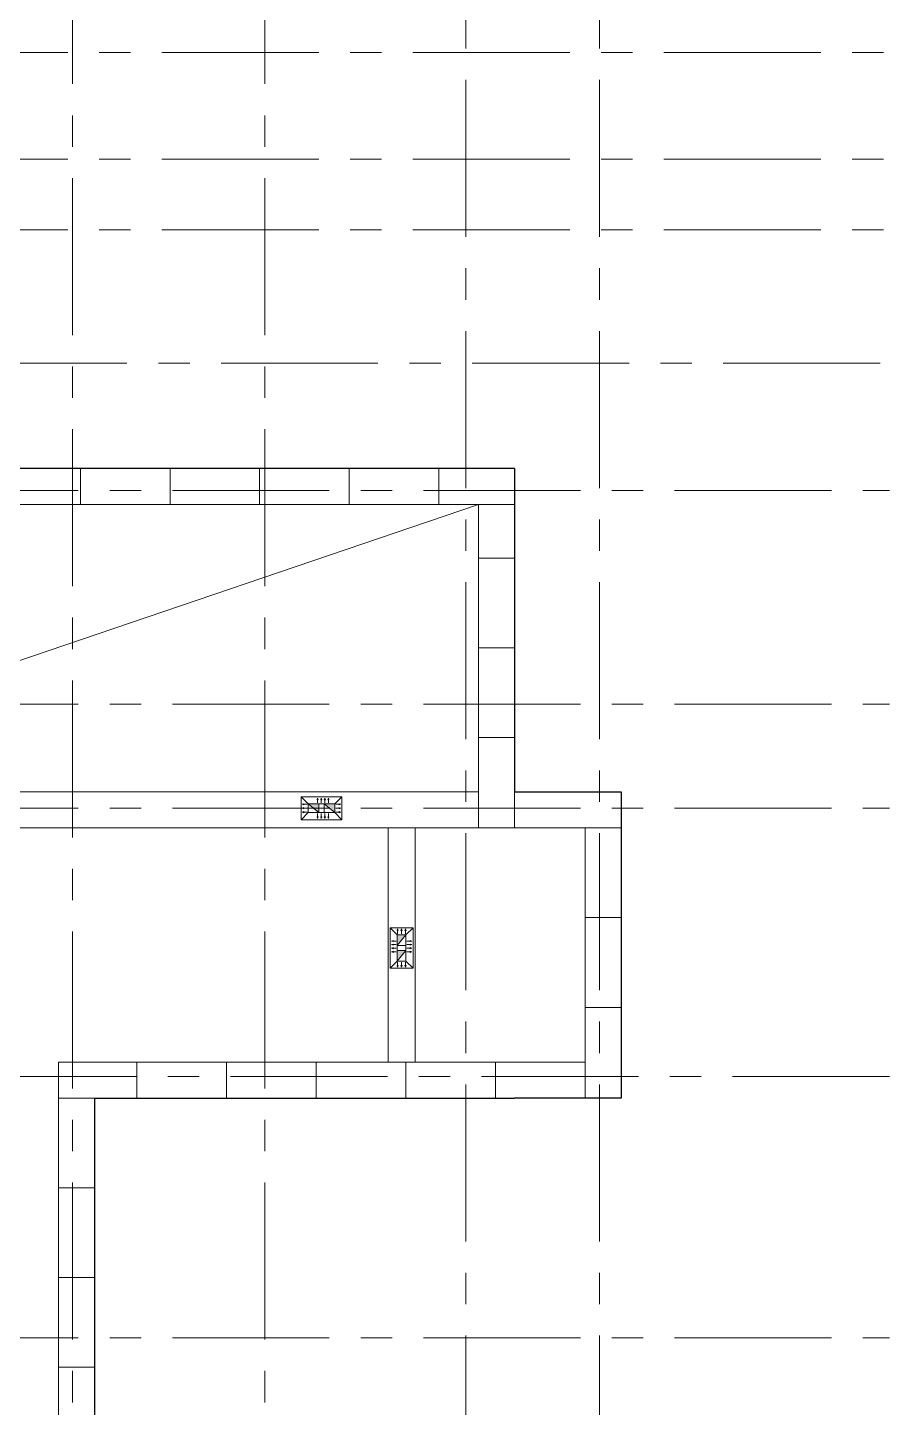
# Model space of a CAD drawing. Header units: millimetres. Extents: x -689206 to 4969298, y -1019800 to 703299.
# Drawn here: x 240919 to 253128, y -353347 to -333808 of the extents above; entities that cross this region are included whole.
import ezdxf

# ---------------------------------------------------------------- set-up
doc = ezdxf.new("R2010")
doc.units = ezdxf.units.MM
doc.linetypes.add('JIS_02_4.0', pattern=[5.5, 4, -1.5])
doc.linetypes.add('осеваяX2', pattern=[101.6, 63.5, -12.7, 12.7, -12.7])
doc.layers.add('кровля', color=211, linetype='Continuous')
doc.layers.add('четотам', color=7, linetype='Continuous')
for name, color, linetype, lineweight in [('несущие', 7, 'Continuous', 30), ('РАЗМЕРЫ', 7, 'Continuous', 9), ('сваи', 7, 'JIS_02_4.0', 30), ('стены', 7, 'Continuous', 20)]:
    doc.layers.add(name, color=color, linetype=linetype, lineweight=lineweight)

msp = doc.modelspace()

# ---------------------------------------------------------------- hatches: boundary and pattern name
at = {"layer": 'кровля', "lineweight": 15}
h = msp.add_hatch(color=7, dxfattribs=at)
h.dxf.hatch_style = 1
h.paths.add_polyline_path([(244811.2, -344806.7), (244834.8, -344814.9), (244834.8, -344806.7)])
h.paths.add_polyline_path([(244811.2, -344806.7), (244834.8, -344806.7), (244834.8, -344798.6)])
h = msp.add_hatch(color=7, dxfattribs=at)
h.dxf.hatch_style = 1
h.paths.add_polyline_path([(244811.2, -344862), (244834.8, -344870.2), (244834.8, -344862)])
h.paths.add_polyline_path([(244811.2, -344862), (244834.8, -344862), (244834.8, -344853.9)])
h = msp.add_hatch(color=7, dxfattribs=at)
h.dxf.hatch_style = 1
h.paths.add_polyline_path([(245028.5, -344741.7), (245036.6, -344741.7), (245028.5, -344718)])
h.paths.add_polyline_path([(245020.3, -344741.7), (245028.5, -344741.7), (245028.5, -344718)])
h = msp.add_hatch(color=7, dxfattribs=at)
h.dxf.hatch_style = 1
h.paths.add_polyline_path([(245079.7, -344718), (245071.6, -344741.7), (245079.7, -344741.7)])
h.paths.add_polyline_path([(245079.7, -344718), (245079.7, -344741.7), (245087.9, -344741.7)])
h = msp.add_hatch(color=7, dxfattribs=at)
h.dxf.hatch_style = 1
h.paths.add_polyline_path([(245131, -344718), (245122.8, -344741.7), (245131, -344741.7)])
h.paths.add_polyline_path([(245131, -344718), (245131, -344741.7), (245139.1, -344741.7)])
h = msp.add_hatch(color=7, dxfattribs=at)
h.dxf.hatch_style = 1
h.paths.add_polyline_path([(245180.8, -344718), (245172.6, -344741.7), (245180.8, -344741.7)])
h.paths.add_polyline_path([(245180.8, -344718), (245180.8, -344741.7), (245188.9, -344741.7)])
h = msp.add_hatch(color=7, dxfattribs=at)
h.dxf.hatch_style = 1
h.paths.add_polyline_path([(245331.4, -344806.7), (245331.4, -344814.9), (245355.1, -344806.7)])
h.paths.add_polyline_path([(245331.4, -344798.6), (245331.4, -344806.7), (245355.1, -344806.7)])
h = msp.add_hatch(color=7, dxfattribs=at)
h.dxf.hatch_style = 1
h.paths.add_polyline_path([(245331.4, -344862), (245331.4, -344870.2), (245355.1, -344862)])
h.paths.add_polyline_path([(245331.4, -344853.9), (245331.4, -344862), (245355.1, -344862)])
h = msp.add_hatch(color=7, dxfattribs=at)
h.dxf.hatch_style = 1
h.paths.add_polyline_path([(244834.8, -344917.3), (244834.8, -344909.2), (244811.2, -344917.3)])
h.paths.add_polyline_path([(244834.8, -344925.4), (244834.8, -344917.3), (244811.2, -344917.3)])
h = msp.add_hatch(color=7, dxfattribs=at)
h.dxf.hatch_style = 1
h.paths.add_polyline_path([(245028.5, -345006), (245036.6, -344982.4), (245028.5, -344982.4)])
h.paths.add_polyline_path([(245028.5, -345006), (245028.5, -344982.4), (245020.3, -344982.4)])
h = msp.add_hatch(color=7, dxfattribs=at)
h.dxf.hatch_style = 1
h.paths.add_polyline_path([(245079.7, -344982.4), (245071.6, -344982.4), (245079.7, -345006)])
h.paths.add_polyline_path([(245087.9, -344982.4), (245079.7, -344982.4), (245079.7, -345006)])
h = msp.add_hatch(color=7, dxfattribs=at)
h.dxf.hatch_style = 1
h.paths.add_polyline_path([(245131, -344982.4), (245122.8, -344982.4), (245131, -345006)])
h.paths.add_polyline_path([(245139.1, -344982.4), (245131, -344982.4), (245131, -345006)])
h = msp.add_hatch(color=7, dxfattribs=at)
h.dxf.hatch_style = 1
h.paths.add_polyline_path([(245180.8, -344982.4), (245172.6, -344982.4), (245180.8, -345006)])
h.paths.add_polyline_path([(245188.9, -344982.4), (245180.8, -344982.4), (245180.8, -345006)])
h = msp.add_hatch(color=7, dxfattribs=at)
h.dxf.hatch_style = 1
h.paths.add_polyline_path([(245355.1, -344917.3), (245331.4, -344909.2), (245331.4, -344917.3)])
h.paths.add_polyline_path([(245355.1, -344917.3), (245331.4, -344917.3), (245331.4, -344925.4)])
h = msp.add_hatch(color=7, dxfattribs=at)
h.dxf.hatch_style = 1
h.paths.add_polyline_path([(246161.7, -346592.8), (246169.8, -346592.8), (246161.7, -346569.2)])
h.paths.add_polyline_path([(246153.5, -346592.8), (246161.7, -346592.8), (246161.7, -346569.2)])
h = msp.add_hatch(color=7, dxfattribs=at)
h.dxf.hatch_style = 1
h.paths.add_polyline_path([(246217, -346592.8), (246225.1, -346592.8), (246217, -346569.2)])
h.paths.add_polyline_path([(246208.8, -346592.8), (246217, -346592.8), (246217, -346569.2)])
h = msp.add_hatch(color=7, dxfattribs=at)
h.dxf.hatch_style = 1
h.paths.add_polyline_path([(246272.2, -346569.2), (246264.1, -346592.8), (246272.2, -346592.8)])
h.paths.add_polyline_path([(246272.2, -346569.2), (246272.2, -346592.8), (246280.4, -346592.8)])
h = msp.add_hatch(color=7, dxfattribs=at)
h.dxf.hatch_style = 1
h.paths.add_polyline_path([(246073, -346743.5), (246096.6, -346751.6), (246096.6, -346743.5)])
h.paths.add_polyline_path([(246073, -346743.5), (246096.6, -346743.5), (246096.6, -346735.3)])
h = msp.add_hatch(color=7, dxfattribs=at)
h.dxf.hatch_style = 1
h.paths.add_polyline_path([(246073, -346793.3), (246096.6, -346801.4), (246096.6, -346793.3)])
h.paths.add_polyline_path([(246073, -346793.3), (246096.6, -346793.3), (246096.6, -346785.1)])
h = msp.add_hatch(color=7, dxfattribs=at)
h.dxf.hatch_style = 1
h.paths.add_polyline_path([(246337.3, -346743.5), (246337.3, -346751.6), (246360.9, -346743.5)])
h.paths.add_polyline_path([(246337.3, -346735.3), (246337.3, -346743.5), (246360.9, -346743.5)])
h = msp.add_hatch(color=7, dxfattribs=at)
h.dxf.hatch_style = 1
h.paths.add_polyline_path([(246337.3, -346793.3), (246337.3, -346801.4), (246360.9, -346793.3)])
h.paths.add_polyline_path([(246337.3, -346785.1), (246337.3, -346793.3), (246360.9, -346793.3)])
h = msp.add_hatch(color=7, dxfattribs=at)
h.dxf.hatch_style = 1
h.paths.add_polyline_path([(246073, -346844.5), (246096.6, -346852.7), (246096.6, -346844.5)])
h.paths.add_polyline_path([(246073, -346844.5), (246096.6, -346844.5), (246096.6, -346836.4)])
h = msp.add_hatch(color=7, dxfattribs=at)
h.dxf.hatch_style = 1
h.paths.add_polyline_path([(246096.6, -346895.8), (246096.6, -346887.6), (246073, -346895.8)])
h.paths.add_polyline_path([(246096.6, -346903.9), (246096.6, -346895.8), (246073, -346895.8)])
h = msp.add_hatch(color=7, dxfattribs=at)
h.dxf.hatch_style = 1
h.paths.add_polyline_path([(246337.3, -346844.5), (246337.3, -346852.7), (246360.9, -346844.5)])
h.paths.add_polyline_path([(246337.3, -346836.4), (246337.3, -346844.5), (246360.9, -346844.5)])
h = msp.add_hatch(color=7, dxfattribs=at)
h.dxf.hatch_style = 1
h.paths.add_polyline_path([(246360.9, -346895.8), (246337.3, -346887.6), (246337.3, -346895.8)])
h.paths.add_polyline_path([(246360.9, -346895.8), (246337.3, -346895.8), (246337.3, -346903.9)])
h = msp.add_hatch(color=7, dxfattribs=at)
h.dxf.hatch_style = 1
h.paths.add_polyline_path([(246161.7, -347113.1), (246169.8, -347089.4), (246161.7, -347089.4)])
h.paths.add_polyline_path([(246161.7, -347113.1), (246161.7, -347089.4), (246153.5, -347089.4)])
h = msp.add_hatch(color=7, dxfattribs=at)
h.dxf.hatch_style = 1
h.paths.add_polyline_path([(246217, -347113.1), (246225.1, -347089.4), (246217, -347089.4)])
h.paths.add_polyline_path([(246217, -347113.1), (246217, -347089.4), (246208.8, -347089.4)])
h = msp.add_hatch(color=7, dxfattribs=at)
h.dxf.hatch_style = 1
h.paths.add_polyline_path([(246272.2, -347089.4), (246264.1, -347089.4), (246272.2, -347113.1)])
h.paths.add_polyline_path([(246280.4, -347089.4), (246272.2, -347089.4), (246272.2, -347113.1)])
at = {"layer": 'РАЗМЕРЫ', "lineweight": 20, "ltscale": 150}
h = msp.add_hatch(color=256, dxfattribs=at)
h.dxf.hatch_style = 1
h.paths.add_polyline_path([(245270, -344924.5), (245270, -344799.5), (245120, -344799.5)])
h.paths.add_polyline_path([(245046.3, -344924.5), (245046.3, -344799.5), (244896.3, -344799.5)])
h = msp.add_hatch(color=256, dxfattribs=at)
h.dxf.hatch_style = 1
h.paths.add_polyline_path([(246279.5, -346654.2), (246154.5, -346654.2), (246154.5, -346804.2)])
h.paths.add_polyline_path([(246279.5, -346878), (246154.5, -346878), (246154.5, -347028)])

# ---------------------------------------------------------------- linework, layer by layer
at = {"layer": 'кровля', "color": 7, "lineweight": 15}
for p, q in [((244896.3, -344799.5), (244796.3, -344699.5)), ((244811.2, -344806.7), (244834.8, -344798.6)), ((244881.2, -344806.7), (244811.2, -344806.7)), ((244811.2, -344806.7), (244834.8, -344814.9)), ((244811.2, -344862), (244834.8, -344853.9)), ((244881.2, -344862), (244811.2, -344862)), ((244811.2, -344862), (244834.8, -344870.2)), ((244834.8, -344798.6), (244834.8, -344806.7)), ((244834.8, -344814.9), (244834.8, -344806.7)), ((245028.5, -344718), (245020.3, -344741.7)), ((245020.3, -344741.7), (245028.5, -344741.7)), ((245028.5, -344788), (245028.5, -344718)), ((245028.5, -344718), (245036.6, -344741.7)), ((245036.6, -344741.7), (245028.5, -344741.7)), ((245079.7, -344718), (245071.6, -344741.7)), ((245071.6, -344741.7), (245079.7, -344741.7)), ((245079.7, -344788), (245079.7, -344718)), ((245079.7, -344718), (245087.9, -344741.7)), ((245087.9, -344741.7), (245079.7, -344741.7)), ((245131, -344718), (245122.8, -344741.7)), ((245122.8, -344741.7), (245131, -344741.7)), ((245131, -344788), (245131, -344718)), ((245131, -344718), (245139.1, -344741.7)), ((245139.1, -344741.7), (245131, -344741.7)), ((245180.8, -344718), (245172.6, -344741.7)), ((245172.6, -344741.7), (245180.8, -344741.7)), ((245180.8, -344788), (245180.8, -344718)), ((245180.8, -344718), (245188.9, -344741.7)), ((245188.9, -344741.7), (245180.8, -344741.7)), ((245270, -344799.5), (245370, -344699.5)), ((245285.1, -344806.7), (245355.1, -344806.7)), ((245285.1, -344862), (245355.1, -344862)), ((245355.1, -344806.7), (245331.4, -344798.6)), ((245331.4, -344798.6), (245331.4, -344806.7)), ((245355.1, -344806.7), (245331.4, -344814.9)), ((245331.4, -344814.9), (245331.4, -344806.7)), ((245331.4, -344853.9), (245331.4, -344862)), ((245355.1, -344862), (245331.4, -344870.2)), ((244896.3, -344924.5), (244796.3, -345024.5)), ((244811.2, -344917.3), (244834.8, -344909.2)), ((244881.2, -344917.3), (244811.2, -344917.3)), ((244811.2, -344917.3), (244834.8, -344925.4)), ((244834.8, -344909.2), (244834.8, -344917.3)), ((244834.8, -344925.4), (244834.8, -344917.3)), ((245028.5, -345006), (245020.3, -344982.4)), ((245020.3, -344982.4), (245028.5, -344982.4)), ((245028.5, -344936), (245028.5, -345006)), ((245028.5, -345006), (245036.6, -344982.4)), ((245036.6, -344982.4), (245028.5, -344982.4)), ((245079.7, -345006), (245071.6, -344982.4)), ((245071.6, -344982.4), (245079.7, -344982.4)), ((245079.7, -344936), (245079.7, -345006)), ((245079.7, -345006), (245087.9, -344982.4)), ((245087.9, -344982.4), (245079.7, -344982.4)), ((245131, -345006), (245122.8, -344982.4)), ((245122.8, -344982.4), (245131, -344982.4)), ((245131, -344936), (245131, -345006)), ((245131, -345006), (245139.1, -344982.4)), ((245139.1, -344982.4), (245131, -344982.4)), ((245180.8, -345006), (245172.6, -344982.4)), ((245172.6, -344982.4), (245180.8, -344982.4)), ((245180.8, -344936), (245180.8, -345006)), ((245180.8, -345006), (245188.9, -344982.4)), ((245188.9, -344982.4), (245180.8, -344982.4)), ((245270, -344924.5), (245370, -345024.5)), ((245285.1, -344917.3), (245355.1, -344917.3)), ((245355.1, -344917.3), (245331.4, -344909.2)), ((245331.4, -344909.2), (245331.4, -344917.3)), ((245355.1, -344917.3), (245331.4, -344925.4)), ((245331.4, -344925.4), (245331.4, -344917.3)), ((246154.5, -346654.2), (246054.5, -346554.2)), ((246161.7, -346569.2), (246153.5, -346592.8)), ((246153.5, -346592.8), (246161.7, -346592.8)), ((246161.7, -346639.2), (246161.7, -346569.2)), ((246161.7, -346569.2), (246169.8, -346592.8)), ((246169.8, -346592.8), (246161.7, -346592.8)), ((246217, -346569.2), (246208.8, -346592.8)), ((246208.8, -346592.8), (246217, -346592.8)), ((246217, -346639.2), (246217, -346569.2)), ((246217, -346569.2), (246225.1, -346592.8)), ((246225.1, -346592.8), (246217, -346592.8)), ((246272.2, -346569.2), (246264.1, -346592.8)), ((246264.1, -346592.8), (246272.2, -346592.8)), ((246272.2, -346639.2), (246272.2, -346569.2)), ((246272.2, -346569.2), (246280.4, -346592.8)), ((246280.4, -346592.8), (246272.2, -346592.8)), ((246279.5, -346654.2), (246379.5, -346554.2)), ((246073, -346743.5), (246096.6, -346735.3)), ((246143, -346743.5), (246073, -346743.5)), ((246073, -346743.5), (246096.6, -346751.6)), ((246073, -346793.3), (246096.6, -346785.1)), ((246143, -346793.3), (246073, -346793.3)), ((246073, -346793.3), (246096.6, -346801.4)), ((246096.6, -346735.3), (246096.6, -346743.5)), ((246096.6, -346751.6), (246096.6, -346743.5)), ((246096.6, -346785.1), (246096.6, -346793.3)), ((246096.6, -346801.4), (246096.6, -346793.3)), ((246290.9, -346743.5), (246360.9, -346743.5)), ((246290.9, -346793.3), (246360.9, -346793.3)), ((246360.9, -346743.5), (246337.3, -346735.3)), ((246337.3, -346735.3), (246337.3, -346743.5)), ((246360.9, -346743.5), (246337.3, -346751.6)), ((246337.3, -346751.6), (246337.3, -346743.5)), ((246360.9, -346793.3), (246337.3, -346785.1)), ((246337.3, -346785.1), (246337.3, -346793.3)), ((246360.9, -346793.3), (246337.3, -346801.4)), ((246337.3, -346801.4), (246337.3, -346793.3)), ((246073, -346844.5), (246096.6, -346836.4)), ((246143, -346844.5), (246073, -346844.5)), ((246073, -346844.5), (246096.6, -346852.7)), ((246073, -346895.8), (246096.6, -346887.6)), ((246143, -346895.8), (246073, -346895.8)), ((246073, -346895.8), (246096.6, -346903.9)), ((246096.6, -346836.4), (246096.6, -346844.5)), ((246096.6, -346852.7), (246096.6, -346844.5)), ((246096.6, -346887.6), (246096.6, -346895.8)), ((246096.6, -346903.9), (246096.6, -346895.8)), ((246290.9, -346844.5), (246360.9, -346844.5)), ((246290.9, -346895.8), (246360.9, -346895.8)), ((246360.9, -346844.5), (246337.3, -346836.4)), ((246337.3, -346836.4), (246337.3, -346844.5)), ((246360.9, -346844.5), (246337.3, -346852.7)), ((246337.3, -346852.7), (246337.3, -346844.5)), ((246360.9, -346895.8), (246337.3, -346887.6)), ((246337.3, -346887.6), (246337.3, -346895.8)), ((246360.9, -346895.8), (246337.3, -346903.9)), ((246337.3, -346903.9), (246337.3, -346895.8)), ((246154.5, -347028), (246054.5, -347128)), ((246161.7, -347113.1), (246153.5, -347089.4)), ((246153.5, -347089.4), (246161.7, -347089.4)), ((246161.7, -347043.1), (246161.7, -347113.1)), ((246161.7, -347113.1), (246169.8, -347089.4)), ((246169.8, -347089.4), (246161.7, -347089.4)), ((246217, -347113.1), (246208.8, -347089.4)), ((246208.8, -347089.4), (246217, -347089.4)), ((246217, -347043.1), (246217, -347113.1)), ((246217, -347113.1), (246225.1, -347089.4)), ((246225.1, -347089.4), (246217, -347089.4)), ((246272.2, -347113.1), (246264.1, -347089.4)), ((246264.1, -347089.4), (246272.2, -347089.4)), ((246272.2, -347043.1), (246272.2, -347113.1)), ((246272.2, -347113.1), (246280.4, -347089.4)), ((246280.4, -347089.4), (246272.2, -347089.4)), ((246279.5, -347028), (246379.5, -347128))]:
    msp.add_line(p, q, dxfattribs=at)
for points in [[(245370, -344699.5), (245370, -345024.5), (244796.3, -345024.5), (244796.3, -344699.5)], [(245270, -344799.5), (245270, -344924.5), (244896.3, -344924.5), (244896.3, -344799.5)], [(246054.5, -346554.2), (246379.5, -346554.2), (246379.5, -347128), (246054.5, -347128)], [(246154.5, -346654.2), (246279.5, -346654.2), (246279.5, -347028), (246154.5, -347028)]]:
    msp.add_lwpolyline(points, close=True, dxfattribs=at)
at = {"layer": 'несущие', "lineweight": 20}
for p, q in [((246029.2, -345141.6), (246029.2, -348458.7)), ((246409.2, -345141.6), (246409.2, -348458.7))]:
    msp.add_line(p, q, dxfattribs=at)
at = {"layer": 'РАЗМЕРЫ', "linetype": 'осеваяX2', "lineweight": 5, "ltscale": 35}
for p, q in [((241557.9, -380834.4), (241557.9, -330993.1)), ((244280.3, -380834.4), (244280.3, -330993.1)), ((249019.5, -330993.1), (249019.5, -380834.4)), ((185925.3, -334160.6), (253128, -334161.7)), ((252995.3, -338560), (185925.3, -338560)), ((253128, -348660), (186075.3, -348660))]:
    msp.add_line(p, q, dxfattribs=at)
at = {"layer": 'РАЗМЕРЫ', "lineweight": 20, "ltscale": 150}
for p, q in [((241667, -340562), (241667, -340052)), ((242937, -340562), (242937, -340052)), ((244207, -340562), (244207, -340052)), ((245477, -340562), (245477, -340052)), ((246747, -340562), (246747, -340052)), ((247823, -341322), (247311.8, -341322)), ((247823, -342592), (247311.8, -342592)), ((247820.3, -343862), (247309.2, -343862)), ((234807.1, -344631.6), (247309.2, -344631.6)), ((247819.2, -344631.6), (247819.2, -345141.6)), ((235317, -345141.6), (247309.2, -345141.5)), ((247309.2, -345141.6), (248819.2, -345141.6)), ((248819.2, -345141.6), (249329.2, -345141.6)), ((248819.2, -346411.6), (249329.2, -346411.6)), ((248819.2, -347681.6), (249329.2, -347681.6)), ((248819.2, -347681.6), (248819.2, -348968.7)), ((242469.2, -348458.7), (242469.2, -348968.7)), ((243739.2, -348458.7), (243739.2, -348968.7)), ((245009.2, -348458.7), (245009.2, -348968.7)), ((246279.2, -348458.7), (246279.2, -348968.7)), ((247549.2, -348458.7), (247549.2, -348968.7)), ((242469.2, -348968.7), (241357.9, -348968.7)), ((241867.9, -350238.7), (241357.9, -350238.7)), ((241867.9, -351508.7), (241357.9, -351508.7)), ((241867.9, -352778.7), (241357.9, -352778.7))]:
    msp.add_line(p, q, dxfattribs=at)
at = {"layer": 'сваи', "lineweight": 20, "ltscale": 15000}
msp.add_line((235317, -344631.6), (247309.2, -340562), dxfattribs=at)
at = {"layer": 'стены', "linetype": 'осеваяX2', "lineweight": 5, "ltscale": 35}
for p, q in [((247128, -330993.1), (247128, -380834.4)), ((185925.3, -335670), (253128, -335670)), ((185925.3, -336670), (253128, -336670)), ((186075.3, -340362), (253128, -340362)), ((186075.3, -343389.5), (253128, -343389.5)), ((186075.3, -344862), (253128, -344862)), ((186075.3, -352362), (253128, -352362))]:
    msp.add_line(p, q, dxfattribs=at)
at = {"layer": 'стены', "lineweight": 30}
for p, q in [((244590, -340052), (234807, -340052)), ((247819.2, -340052), (244590, -340052)), ((247819.2, -340052), (247819.2, -344631.6)), ((247819.2, -344631.6), (249329.2, -344631.6)), ((249329.2, -344631.6), (249329.2, -348968.7)), ((241867.9, -348968.7), (244590, -348968.7)), ((241867.9, -348968.7), (241867.9, -356188.7)), ((244590, -348968.7), (247309.2, -348968.7)), ((247309.2, -348968.7), (247819.2, -348968.7)), ((249329.2, -348968.7), (247819.2, -348968.7))]:
    msp.add_line(p, q, dxfattribs=at)
at = {"layer": 'стены', "lineweight": 20}
for p, q in [((235317, -340562), (247309.2, -340562)), ((235317, -340562), (247819.2, -340562)), ((247309.2, -345141.6), (247309.2, -340562)), ((248819.2, -345141.6), (248819.2, -348458.7)), ((241357.9, -356188.7), (241357.9, -348458.7)), ((241357.9, -348458.7), (246029.2, -348458.7)), ((246029.2, -348458.7), (248819.2, -348458.7))]:
    msp.add_line(p, q, dxfattribs=at)
at = {"layer": 'четотам', "color": 7, "lineweight": 15}
for points in [[(244896.3, -344799.5), (245046.3, -344799.5), (245046.3, -344924.5), (244896.3, -344924.5), (244896.3, -344799.5), (245046.3, -344924.5)], [(245120, -344799.5), (245270, -344799.5), (245270, -344924.5), (245120, -344924.5), (245120, -344799.5), (245270, -344924.5)], [(246154.5, -346804.2), (246154.5, -346654.2), (246279.5, -346654.2), (246279.5, -346804.2), (246154.5, -346804.2), (246279.5, -346654.2)], [(246154.5, -347028), (246154.5, -346878), (246279.5, -346878), (246279.5, -347028), (246154.5, -347028), (246279.5, -346878)]]:
    msp.add_lwpolyline(points, dxfattribs=at)

doc.saveas('drawing.dxf')
